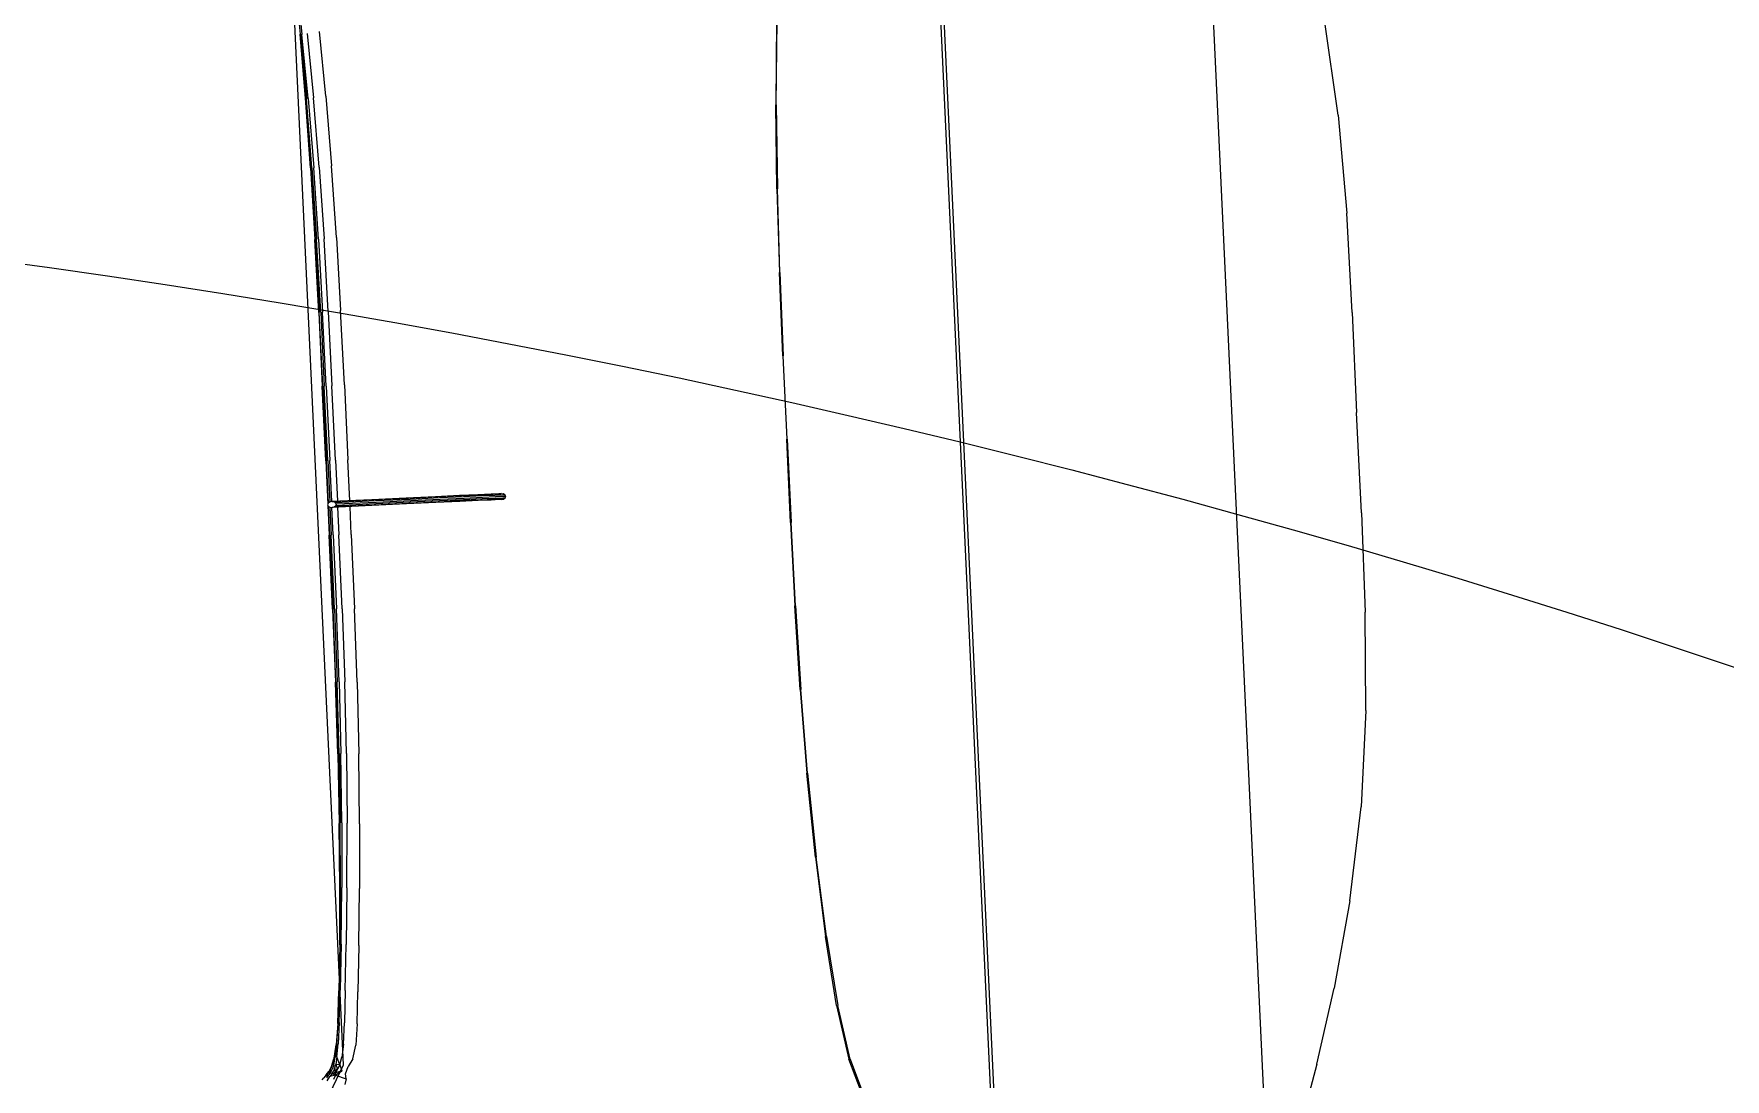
# Model space of a CAD drawing. Extents: x 526875 to 527530, y 3493038 to 3493574.
# Drawn here: x 527120.009 to 527123.469, y 3493323.185 to 3493325.323 of the extents above; entities that cross this region are included whole.
import ezdxf

# ---------------------------------------------------------------- set-up
doc = ezdxf.new("R2010")
doc.units = 0
doc.header["$LTSCALE"] = 2
doc.layers.get('0').update_dxf_attribs({"linetype": 'CONTINUOUS'})
doc.layers.add('L-WATER水景', color=5, linetype='CONTINUOUS')
doc.layers.add('W-_BOLLARD系船栓', color=4, linetype='CONTINUOUS')

# ---------------------------------------------------------------- blocks, each defined once
blk = doc.blocks.new('$matou$00000056')
at = {"color": 0, "linetype": 'Continuous'}
for p, q in [((4966.1, 1264.7, 0), (4966.1, -1294.9, 0)), ((4904.4, 1091.2, 0), (4925.8, 1193.2, 0)), ((5272.1, 1182.4, 0), (5272.1, -1212.5, 0)), ((5275.9, 1181.3, 0), (5275.9, -1211.5, 0)), ((5434, 1045.5, 0), (5421.5, 1102.8, 0)), ((5422.7, 1103.2, 0), (5435.4, 1045.7, 0)), ((4904.4, 1091.2, 0), (4880.7, 963, 0)), ((5434, 1045.5, 0), (5445, 953.1, 0)), ((5446.4, 953.2, 0), (5435.4, 1045.7, 0)), ((6007, 1039, 0), (6008.9, 1048.7, 0)), ((6007, 1039, 0), (6007.5, 1030.4, 0)), ((6019.1, 1032.3, 0), (6007, 1039, 0)), ((6019.1, 1032.3, 0), (6021.5, 1039.4, 0)), ((6028.8, 1040.9, 0), (6025.4, 1033.9, 0)), ((6034.5, 1038.7, 0), (6032.6, 1035.7, 0)), ((6007.5, 1030.4, 0), (6004.1, 1018.1, 0)), ((6019.1, 1032.3, 0), (6011.6, 1024.9, 0)), ((6011.6, 1024.9, 0), (6018.7, 1027.9, 0)), ((6013.5, 1014.6, 0), (6011.6, 1024.9, 0)), ((6013.5, 1014.6, 0), (6016.6, 1022, 0)), ((6018.7, 1027.9, 0), (6016.6, 1022, 0)), ((6019.3, 1025.3, 0), (6016.6, 1022, 0)), ((6018.3, 1013.7, 0), (6016.6, 1022, 0)), ((6020, 1021.4, 0), (6016.6, 1022, 0)), ((6020, 1021.4, 0), (6018.3, 1013.7, 0)), ((6019.1, 1032.3, 0), (6018.7, 1027.9, 0)), ((6023.2, 1029.6, 0), (6018.7, 1027.9, 0)), ((6019.3, 1025.3, 0), (6018.7, 1027.9, 0)), ((6021.7, 1026, 0), (6018.7, 1027.9, 0)), ((6019.1, 1032.3, 0), (6025.4, 1033.9, 0)), ((6019.1, 1032.3, 0), (6023.2, 1029.6, 0)), ((6019.3, 1025.3, 0), (6020, 1021.4, 0)), ((6020, 1021.4, 0), (6021.7, 1026, 0)), ((6020.5, 1014.3, 0), (6022.5, 1022.2, 0)), ((6023.2, 1029.6, 0), (6021.7, 1026, 0)), ((6024.8, 1023.5, 0), (6022.2, 1015.5, 0)), ((6024.5, 1027.1, 0), (6022.5, 1022.2, 0)), ((6023.2, 1029.6, 0), (6025.4, 1033.9, 0)), ((6023.3, 1017.1, 0), (6026.4, 1025.3, 0)), ((6024.5, 1027.1, 0), (6026.5, 1031, 0)), ((6024.8, 1023.5, 0), (6027.3, 1028.7, 0)), ((6029.5, 1030.8, 0), (6026.4, 1025.3, 0)), ((6029, 1035.8, 0), (6026.5, 1031, 0)), ((6029.8, 1033.1, 0), (6027.3, 1028.7, 0)), ((6029.5, 1030.8, 0), (6032.6, 1035.7, 0)), ((5998.5, 1005.4, 0), (5994.4, 982.8, 0)), ((5998.5, 1005.4, 0), (6004.1, 1018.1, 0)), ((6008.5, 979.7, 0), (6010.8, 1001.9, 0)), ((6013.5, 1014.6, 0), (6010.8, 1001.9, 0)), ((6013.5, 1014.6, 0), (6016.5, 1001, 0)), ((6013.5, 1014.6, 0), (6018.3, 1013.7, 0)), ((6016.5, 1001, 0), (6014.5, 978.9, 0)), ((6016, 979.4, 0), (6018.4, 1001.6, 0)), ((6016.5, 1001, 0), (6018.3, 1013.7, 0)), ((6019.6, 1002.7, 0), (6016.8, 980.4, 0)), ((6020.5, 1014.3, 0), (6018.4, 1001.6, 0)), ((6018.7, 995.8, 0), (6020, 1004.1, 0)), ((6019.6, 1002.7, 0), (6022.2, 1015.5, 0)), ((6023.3, 1017.1, 0), (6020, 1004.1, 0)), ((5991.7, 946.6, 0), (5994.4, 982.8, 0)), ((4858.2, 815.7, 0), (4880.7, 963, 0)), ((6008.5, 979.7, 0), (6006.1, 943.5, 0)), ((6012.1, 942.6, 0), (6014.5, 978.9, 0)), ((6016, 979.4, 0), (6013.4, 943.1, 0)), ((6013.8, 944, 0), (6016.8, 980.4, 0)), ((5454.3, 834.6, 0), (5445, 953.1, 0)), ((5446.4, 953.2, 0), (5455.5, 834.6, 0)), ((5991.7, 946.6, 0), (5989.2, 891.8, 0)), ((6003.5, 888.6, 0), (6006.1, 943.5, 0)), ((6012.1, 942.6, 0), (6009.3, 887.7, 0)), ((6010.4, 888, 0), (6013.4, 943.1, 0)), ((6013.8, 944, 0), (6010.7, 888.8, 0)), ((5985.8, 813.3, 0), (5989.2, 891.8, 0)), ((6003.5, 888.6, 0), (5999.9, 810.4, 0)), ((6005.8, 809.4, 0), (6009.3, 887.7, 0)), ((6010.4, 888, 0), (6007, 809.7, 0)), ((6007.4, 810.3, 0), (6010.7, 888.8, 0)), ((5454.3, 834.6, 0), (5461.7, 699, 0)), ((5462.7, 698.9, 0), (5455.5, 834.6, 0)), ((4858.2, 815.7, 0), (4840.1, 656.6, 0)), ((5985.8, 813.3, 0), (5982, 716.3, 0)), ((5996.1, 713.7, 0), (5999.9, 810.4, 0)), ((6005.8, 809.4, 0), (6002.1, 712.9, 0)), ((6003.6, 713, 0), (6007, 809.7, 0)), ((6007.4, 810.3, 0), (6004.2, 713.4, 0)), ((5978.4, 605.8, 0), (5982, 716.3, 0)), ((5996.1, 713.7, 0), (5992.5, 603.7, 0)), ((5998.6, 602.9, 0), (6002.1, 712.9, 0)), ((6003.6, 713, 0), (6000.4, 602.9, 0)), ((6001.3, 603.2, 0), (6004.2, 713.4, 0)), ((6004.2, 713.4, 0), (6001.4, 603.6, 0)), ((5467.2, 555.1, 0), (5461.7, 699, 0)), ((5462.7, 698.9, 0), (5467.9, 555.1, 0)), ((4829.9, 492.8, 0), (4840.1, 656.6, 0)), ((5978.4, 605.8, 0), (5975.5, 486.8, 0)), ((5989.5, 485.2, 0), (5992.5, 603.7, 0)), ((5998.6, 602.9, 0), (5995.8, 484.5, 0)), ((5997.8, 484.5, 0), (6000.4, 602.9, 0)), ((6001.3, 603.2, 0), (5999.1, 484.6, 0)), ((5999.5, 484.8, 0), (6001.4, 603.6, 0)), ((5467.2, 555.1, 0), (5470.4, 412, 0)), ((5471.1, 411.9, 0), (5467.9, 555.1, 0)), ((4829.9, 492.8, 0), (4825.3, 325.5, 0)), ((5973.7, 364.4, 0), (5975.5, 486.8, 0)), ((5989.5, 485.2, 0), (5987.8, 363.1, 0)), ((5994.1, 362.7, 0), (5995.8, 484.5, 0)), ((5997.8, 484.5, 0), (5996.3, 362.6, 0)), ((5997.7, 362.6, 0), (5999.1, 484.6, 0)), ((5999.5, 484.8, 0), (5998.3, 362.7, 0)), ((5472, 269.3, 0), (5470.4, 412, 0)), ((5471.1, 411.9, 0), (5472.6, 269.3, 0)), ((5973.7, 364.4, 0), (5972.8, 239.3, 0)), ((5986.9, 238.5, 0), (5987.8, 363.1, 0)), ((5994.1, 362.7, 0), (5993.3, 238.2, 0)), ((5995.5, 238.1, 0), (5996.3, 362.6, 0)), ((5997.7, 362.6, 0), (5997.1, 238.1, 0)), ((5997.8, 238.1, 0), (5998.3, 362.7, 0)), ((4824.3, 155.8, 0), (4825.3, 325.5, 0)), ((5472, 269.3, 0), (5472.6, 127, 0)), ((5473.1, 127, 0), (5472.6, 269.3, 0)), ((5972.5, 112.5, 0), (5972.8, 239.3, 0)), ((5986.9, 238.5, 0), (5986.6, 112.2, 0)), ((5993, 112, 0), (5993.3, 238.2, 0)), ((5995.5, 238.1, 0), (5995.3, 111.9, 0)), ((5996.8, 111.9, 0), (5997.1, 238.1, 0)), ((5997.8, 238.1, 0), (5997.6, 111.9, 0)), ((4824.3, 155.8, 0), (4824.6, -15.1, 0)), ((5472.6, -15.1, 0), (5472.6, 127, 0)), ((5473.1, 127, 0), (5473.1, -15.1, 0)), ((5972.5, 112.5, 0), (5972.5, 65, 0)), ((5986.6, 65, 0), (5986.6, 112.2, 0)), ((5993, 112, 0), (5993, 65, 0)), ((5995.3, 64.4, 0), (5995.3, 111.9, 0)), ((5996.8, 111.9, 0), (5996.8, 62.8, 0)), ((5997.6, 61, 0), (5997.6, 111.9, 0)), ((5795.9, 62.5, 0), (5795.2, 60, 0)), ((5795.2, 60, 0), (5795.9, 57.4, 0)), ((5795.2, 60, 0), (5797.9, 60, 0)), ((5797.8, 64.3, 0), (5795.9, 62.5, 0)), ((5795.9, 62.5, 0), (5798.5, 62.5, 0)), ((5800.3, 65, 0), (5797.8, 64.3, 0)), ((5797.8, 64.3, 0), (5800.4, 64.3, 0)), ((5797.9, 60, 0), (5806.6, 60, 0)), ((5798.5, 62.5, 0), (5807.3, 62.5, 0)), ((5800.3, 65, 0), (5802.9, 65, 0)), ((5800.4, 64.3, 0), (5809.2, 64.3, 0)), ((5802.9, 65, 0), (5811.7, 65, 0)), ((5806.6, 60, 0), (5821.6, 60, 0)), ((5807.3, 62.5, 0), (5822.2, 62.5, 0)), ((5809.2, 64.3, 0), (5824.1, 64.3, 0)), ((5811.7, 65, 0), (5826.6, 65, 0)), ((5821.6, 60, 0), (5842.6, 60, 0)), ((5822.2, 62.5, 0), (5843.3, 62.5, 0)), ((5824.1, 64.3, 0), (5845.2, 64.3, 0)), ((5826.6, 65, 0), (5847.7, 65, 0)), ((5842.6, 60, 0), (5869.8, 60, 0)), ((5843.3, 62.5, 0), (5870.5, 62.5, 0)), ((5845.2, 64.3, 0), (5872.3, 64.3, 0)), ((5847.7, 65, 0), (5874.9, 65, 0)), ((5869.8, 60, 0), (5903.1, 60, 0)), ((5870.5, 62.5, 0), (5903.8, 62.5, 0)), ((5872.3, 64.3, 0), (5905.6, 64.3, 0)), ((5874.9, 65, 0), (5908.1, 65, 0)), ((5903.1, 60, 0), (5942.5, 60, 0)), ((5903.8, 62.5, 0), (5943.2, 62.5, 0)), ((5905.6, 64.3, 0), (5945, 64.3, 0)), ((5908.1, 65, 0), (5947.5, 65, 0)), ((5942.5, 60, 0), (5987.9, 60, 0)), ((5943.2, 62.5, 0), (5988.6, 62.5, 0)), ((5945, 64.3, 0), (5990.4, 64.3, 0)), ((5947.5, 65, 0), (5992.9, 65, 0)), ((5988.6, 62.5, 0), (5987.9, 60, 0)), ((5987.9, 60, 0), (5988.6, 57.4, 0)), ((5990.4, 64.3, 0), (5988.6, 62.5, 0)), ((5992.9, 65, 0), (5990.4, 64.3, 0)), ((5995.4, 64.3, 0), (5992.9, 65, 0)), ((5997.2, 62.5, 0), (5995.4, 64.3, 0)), ((5997.9, 60, 0), (5997.2, 62.5, 0)), ((5997.2, 57.4, 0), (5997.9, 60, 0)), ((5997.6, -15.1, 0), (5997.6, 58.9, 0)), ((5795.9, 57.4, 0), (5798.5, 57.4, 0)), ((5795.9, 57.4, 0), (5797.8, 55.6, 0)), ((5800.3, 54.9, 0), (5797.8, 55.6, 0)), ((5797.8, 55.6, 0), (5800.4, 55.6, 0)), ((5798.5, 57.4, 0), (5807.3, 57.4, 0)), ((5800.3, 54.9, 0), (5802.9, 54.9, 0)), ((5800.4, 55.6, 0), (5809.2, 55.6, 0)), ((5802.9, 54.9, 0), (5811.7, 54.9, 0)), ((5807.3, 57.4, 0), (5822.2, 57.4, 0)), ((5809.2, 55.6, 0), (5824.1, 55.6, 0)), ((5811.7, 54.9, 0), (5826.6, 54.9, 0)), ((5822.2, 57.4, 0), (5843.3, 57.4, 0)), ((5824.1, 55.6, 0), (5845.2, 55.6, 0)), ((5826.6, 54.9, 0), (5847.7, 54.9, 0)), ((5843.3, 57.4, 0), (5870.5, 57.4, 0)), ((5845.2, 55.6, 0), (5872.3, 55.6, 0)), ((5847.7, 54.9, 0), (5874.9, 54.9, 0)), ((5870.5, 57.4, 0), (5903.8, 57.4, 0)), ((5872.3, 55.6, 0), (5905.6, 55.6, 0)), ((5874.9, 54.9, 0), (5908.1, 54.9, 0)), ((5903.8, 57.4, 0), (5943.2, 57.4, 0)), ((5905.6, 55.6, 0), (5945, 55.6, 0)), ((5908.1, 54.9, 0), (5947.5, 54.9, 0)), ((5943.2, 57.4, 0), (5988.6, 57.4, 0)), ((5945, 55.6, 0), (5990.4, 55.6, 0)), ((5947.5, 54.9, 0), (5992.9, 54.9, 0)), ((5972.5, 54.9, 0), (5972.5, -15.1, 0)), ((5986.6, -15.1, 0), (5986.6, 54.9, 0)), ((5988.6, 57.4, 0), (5990.4, 55.6, 0)), ((5992.9, 54.9, 0), (5990.4, 55.6, 0)), ((5992.9, 54.9, 0), (5995.4, 55.6, 0)), ((5993, 54.9, 0), (5993, -15.1, 0)), ((5995.3, -15.1, 0), (5995.3, 55.5, 0)), ((5995.4, 55.6, 0), (5997.2, 57.4, 0)), ((5996.8, 57.1, 0), (5996.8, -15.1, 0)), ((4824.3, -186, 0), (4824.6, -15.1, 0)), ((5472.6, -15.1, 0), (5472.6, -157.2, 0)), ((5473.1, -157.2, 0), (5473.1, -15.1, 0)), ((5972.5, -142.7, 0), (5972.5, -15.1, 0)), ((5986.6, -15.1, 0), (5986.6, -142.3, 0)), ((5993, -142.2, 0), (5993, -15.1, 0)), ((5995.3, -15.1, 0), (5995.3, -142.1, 0)), ((5996.8, -142.1, 0), (5996.8, -15.1, 0)), ((5997.6, -15.1, 0), (5997.6, -142.1, 0)), ((5972.5, -142.7, 0), (5972.8, -269.5, 0)), ((5986.9, -268.7, 0), (5986.6, -142.3, 0)), ((5993, -142.2, 0), (5993.3, -268.4, 0)), ((5995.5, -268.3, 0), (5995.3, -142.1, 0)), ((5996.8, -142.1, 0), (5997.1, -268.3, 0)), ((5997.8, -268.3, 0), (5997.6, -142.1, 0)), ((5472, -299.5, 0), (5472.6, -157.2, 0)), ((5473.1, -157.2, 0), (5472.6, -299.5, 0)), ((4824.3, -186, 0), (4825.3, -355.7, 0)), ((5986.9, -268.7, 0), (5987.8, -393.3, 0)), ((5994.1, -392.8, 0), (5993.3, -268.4, 0)), ((5995.5, -268.3, 0), (5996.3, -392.8, 0)), ((5997.7, -392.8, 0), (5997.1, -268.3, 0)), ((5997.8, -268.3, 0), (5998.3, -392.9, 0)), ((5973.7, -394.5, 0), (5972.8, -269.5, 0)), ((5472, -299.5, 0), (5470.4, -442.1, 0)), ((5471.1, -442.1, 0), (5472.6, -299.5, 0)), ((4829.9, -523, 0), (4825.3, -355.7, 0)), ((5973.7, -394.5, 0), (5975.5, -517, 0)), ((5989.5, -515.3, 0), (5987.8, -393.3, 0)), ((5994.1, -392.8, 0), (5995.8, -514.7, 0)), ((5997.8, -514.7, 0), (5996.3, -392.8, 0)), ((5997.7, -392.8, 0), (5999.1, -514.8, 0)), ((5999.5, -515, 0), (5998.3, -392.9, 0)), ((5467.2, -585.3, 0), (5470.4, -442.1, 0)), ((5471.1, -442.1, 0), (5467.9, -585.2, 0)), ((5978.4, -636, 0), (5975.5, -517, 0)), ((5989.5, -515.3, 0), (5992.5, -633.8, 0)), ((5998.6, -633.1, 0), (5995.8, -514.7, 0)), ((5997.8, -514.7, 0), (6000.4, -633.1, 0)), ((6001.3, -633.4, 0), (5999.1, -514.8, 0)), ((5999.5, -515, 0), (6001.4, -633.8, 0)), ((4829.9, -523, 0), (4840.1, -686.8, 0)), ((5467.2, -585.3, 0), (5461.7, -729.2, 0)), ((5462.7, -729.1, 0), (5467.9, -585.2, 0)), ((5996.1, -743.9, 0), (5992.5, -633.8, 0)), ((5998.6, -633.1, 0), (6002.1, -743, 0)), ((6003.6, -743.2, 0), (6000.4, -633.1, 0)), ((6001.3, -633.4, 0), (6004.2, -743.6, 0)), ((6001.4, -633.8, 0), (6004.2, -743.6, 0)), ((5978.4, -636, 0), (5982, -746.5, 0)), ((6005.8, -839.6, 0), (6002.1, -743, 0)), ((6003.6, -743.2, 0), (6007, -839.9, 0)), ((6007.4, -840.5, 0), (6004.2, -743.6, 0))]:
    blk.add_line(p, q, dxfattribs=at)
at = {"layer": 'W-_BOLLARD系船栓'}
blk.add_polyline3d([(-2711.7, 1595.4, 0), (-581, 1668.7, 0), (5128.7, 1617.2, 0), (5128.7, 1466.4, 0), (5395.9, 1370.6, 0), (5631.8, 1265.5, 0), (6052.3, 1134.8, 0), (6009.5, 1015.1, 0), (6009.5, -1053.2, 0), (6055.8, -1174.9, 0), (5587.5, -1300.5, 0), (5130.6, -1486.9, 0), (5088.8, -1650.5, 0), (-2711.5, -1650.5, 0)], dxfattribs=at)

msp = doc.modelspace()

# ---------------------------------------------------------------- linework, layer by layer
at = {"layer": 'L-WATER水景', "lineweight": 5}
msp.add_circle((527117.3841, 3493306.0291), 19, dxfattribs=at)

# ---------------------------------------------------------------- block references
at = {"layer": 'L-WATER水景', "color": 8, "lineweight": 0, "xscale": 0.0018, "yscale": 0.0012, "zscale": 0.001291236534000011, "rotation": 182.6690366972091}
msp.add_blockref('$matou$00000056', (527131.3911, 3493324.9344), dxfattribs=at)

doc.saveas('drawing.dxf')
